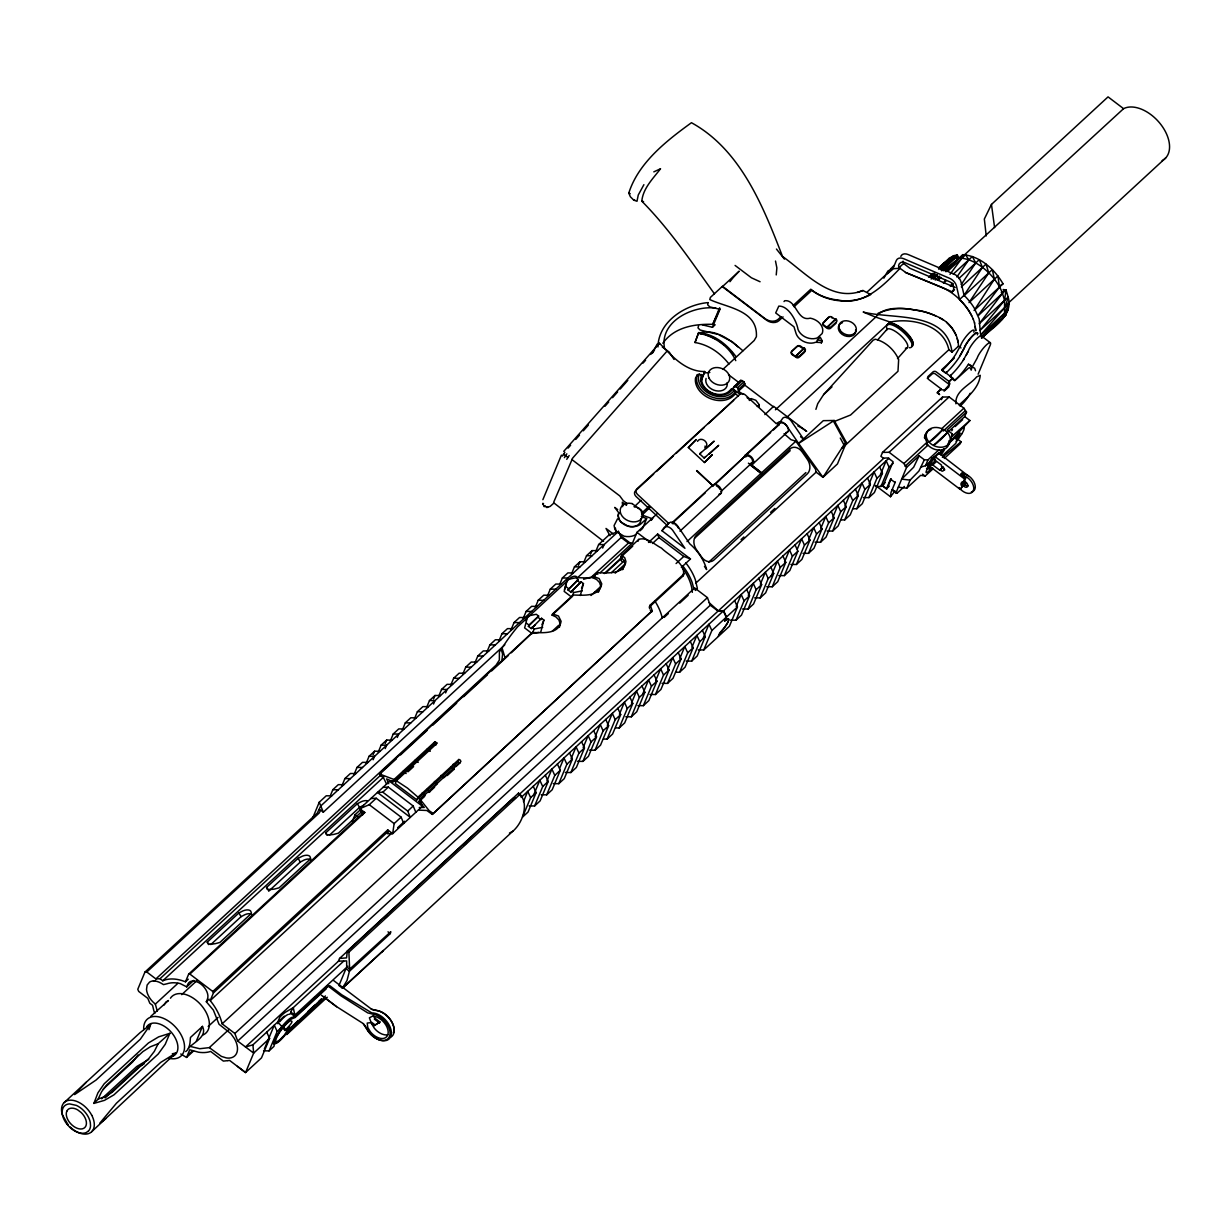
<?xml version="1.0" encoding="UTF-8"?>
<svg xmlns="http://www.w3.org/2000/svg" width="1231" height="1231" viewBox="0 0 1231 1231"><rect width="100%" height="100%" fill="white"/><g stroke="black" fill="none" stroke-linecap="round" stroke-linejoin="round"><path stroke-width="1.5" d="M649.599 608.56L649.414 606.991L683.343 575.693C686.144 562.982 669.11 555.781 661.509 548.118C654.538 544.687 647.198 536.747 638.812 539.363L621.578 555.258L620.778 557.166L623.717 560.213L624.948 563.906L622.732 569.599M966.55 412.093L947.162 429.973L952.379 433.928L952.302 436.097L969.905 420.525L964.689 416.57L966.55 412.093L963.919 408.184L949.116 396.936L942.515 397.059L882.504 452.408L880.888 456.301L883.289 458.117L888.074 457.932L893.091 461.748L883.012 485.999L886.535 488.676L889.321 486.107M759.158 406.845L759.235 404.707L755.834 400.275L751.264 398.644L749.956 399.86L747.079 397.675M714.472 293.87C691.53 262.034 669.541 229.166 641.813 201.176C642.967 188.389 653.107 178.464 660.555 168.755L653.815 171.863M513.866 797.673L339.571 958.441L338.448 961.134L346.65 960.919L346.696 966.935L349.65 969.182L348.881 952.178L520.051 794.303C529.207 804.351 522.513 823 512.896 831.171L342.587 988.201M735.476 393.889L735.569 392.12L733.03 389.242L731.46 389.011L728.952 391.32A15.649 11.771 22.6 0 1 711.241 392.489A15.649 11.771 22.6 0 1 701.747 378.225L702.532 375.455L699.3 374.178L697.423 374.655L695.484 378.179A21.558 16.218 22.6 0 0 708.564 397.813A21.558 16.218 22.6 0 0 732.953 396.197L735.476 393.889L738.338 396.074M742.77 394.412L738.462 391.135L737.584 387.688L734.445 386.257L732.768 388.75L740.154 394.366M738.462 391.135L744.893 385.195L744.032 381.748L740.893 380.302L734.445 386.257M955.902 403.814C954.841 390.781 969.705 385.411 976.645 376.871L980.261 375.286C979.107 387.734 967.704 397.09 959.072 404.999M980.445 333.632L979.184 318.921L974.26 308.073A41.992 26.128 47.3 0 0 964.088 295.332L960.934 281.668A8.094 5.032 47.3 0 0 954.394 274.282L908.324 254.602A9.94 6.186 47.3 0 0 900.815 256.402M643.905 184.681L638.258 195.006L636.996 201.284L633.55 199.914L630.38 196.775L628.779 193.144C638.32 162.815 666.463 140.78 691.453 122.715C740.77 149.767 763.297 206.67 782.531 256.494C805.736 272.759 831.448 303.257 862.946 290.501L870.717 294.578C852.591 304.396 828.325 302.857 811.845 290.316L794.026 306.765M776.238 274.928L776.869 267.912L775.499 261.049M653.338 517.466L652.23 518.728L642.105 515.05L641.089 510.219L638.935 508.095L634.365 506.464M603.559 541.348L553.642 502.74L553.842 501.879L572.677 458.07L667.094 351.05L659.493 343.218L659.077 343.895M544.302 505.864L546.964 507.48L550.165 506.387L553.688 503.248M622.64 506.695L622.317 502.186L626.502 505.356M547.056 506.633L546.964 507.48L547.872 506.757M875.41 485.429L890.505 496.739L891.029 492.354L895.383 481.906M545.133 505.956L544.21 506.695L542.733 503.356M968.474 476.058L938.514 452.87M1003.142 289.531L1006.019 289.977L1004.573 300.364L1004.558 313.166L1002.419 318.306L998.957 322.291L986.108 333.447M370.9 798.504L376.24 798.257L401.121 817.153L394.135 823.585L392.674 833.649L387.35 833.695L388.365 831.248L387.719 829.894L212.794 991.494L213.425 992.909L210.224 1000.572L212.732 1003.88A43.424 27.036 47.3 0 1 222.119 1023.823L234.859 1033.486L237.706 1041.072L253.663 1053.12L245.554 1072.57L229.643 1060.445L227.858 1060.63M343.618 961.196L293.286 1007.62L290.639 1011.974L290.978 1013.482L295.163 1016.668L328.185 986.216L329.339 986.385M540.778 631.995L543.887 620.07L541.548 618.285L531.284 628.579L528.391 626.379L528.945 625.04L538.655 616.085L536.27 614.284L527.76 615.992L525.822 620.639M580.34 595.512L583.448 583.586L581.094 581.801L570.83 592.096L567.937 589.895L578.201 579.601L575.831 577.801L567.322 579.509L564.475 589.587M542.717 627.333L534.177 629.026L532.238 633.673L524.621 627.887L527.76 615.992M570.276 596.035L564.183 591.403L567.322 579.509M349.419 971.29L347.004 980.538L342.403 988.154L338.94 985.539L345.973 968.659L349.419 971.29L390.304 933.575L390.796 931.698L349.65 969.182M559.459 627.241L560.12 623.686L558.905 619.993L555.95 616.946L552.088 615.146L552.596 613.93L573.107 595.004C583.479 595.25 599.589 597.05 601.744 583.833L599.128 578.539L593.234 576.447L592.726 577.662L596.589 579.478L599.543 582.509L600.759 586.202L598.558 591.911M924.435 437.851L924.789 436.005A12.664 9.525 22.6 0 1 926.82 432.866M958.795 278.56L979.276 259.679L982.446 267.404L963.427 296.286L992.355 269.604L994.356 279.237L974.106 310.489L1003.034 283.807C994.602 269.235 980.168 256.063 962.765 254.648L962.011 258.079L949.993 274.328M735.892 356.513C727.059 344.388 714.057 333.955 698.654 332.601L695.007 342.526C708.748 344.726 720.597 353.189 728.983 364.022M784.024 301.58L784.639 300.749C796.519 299.195 796.857 321.906 810.213 318.167A13.11 9.863 22.6 0 1 822.123 333.555L817.476 337.848A13.11 9.863 22.6 0 1 798.011 329.416C796.595 320.722 788.24 305.534 778.792 306.134L775.699 312.936L793.995 326.831L796.18 333.832A13.11 9.863 22.6 0 0 815.63 342.264L821.492 342.557M817.461 339.864L820.277 337.263L822.2 340.864L817.461 339.864L816.753 341.556M93.879 1103.407L97.911 1092.866L104.189 1083.788L148.443 1042.98L158.63 1036.871L169.863 1033.317L165.216 1044.35L158.184 1054.044L113.944 1094.851L104.497 1100.345L93.879 1103.407L98.126 1099.114L101.604 1091.712L106.528 1085.142L142.934 1051.566L150.274 1046.827L158.168 1043.719L169.863 1033.317M701.147 381.256L704.778 371.516C689.56 371.839 677.081 361.375 667.094 351.05M956.379 258.125L957.287 254.925L953.686 255.709L949.055 258.387L938.437 268.189M501.833 661.247L502.571 654.153L501.186 648.891L503.587 645.721A43.393 9.356 -52.8 0 1 511.265 634.765A43.624 9.402 -52.8 0 1 517.574 626.825L571.338 577.247A43.485 9.371 -52.8 0 1 577.231 577.801M701.255 374.486L700.547 380.625L701.747 384.195A17.28 13.002 22.6 0 0 730.522 391.566L733.03 389.242M619.116 512.619L618.208 515.62L618.962 519.328L620.793 521.975L628.164 526.268A15.603 11.741 22.6 0 0 640.258 524.483L646.66 518.574L641.289 516.574M883.858 278.175L887.92 270.989L893.106 268.25L896.306 260.557A9.94 6.186 47.3 0 1 903.816 258.756L949.886 278.437A8.094 5.032 47.3 0 1 956.425 285.823L959.565 299.487A41.992 26.128 47.3 0 1 969.751 312.228L971.69 315.675M148.997 1029.67L150.597 1024.5L139.949 1032.778L64.089 1102.637M699.3 374.178L698.531 376.609A19.296 14.526 22.6 0 0 710.241 394.197A19.296 14.526 22.6 0 0 732.091 392.751L734.599 390.442M815.907 409.354L817.723 403.691L823.631 394.566L873.102 340.264L875.241 339.217C885.535 341.556 894.506 349.927 898.661 359.498L897.984 371.27L850.559 415.016L834.31 421.494M697.423 374.655L696.654 376.932A20.927 15.741 22.6 0 0 709.364 396.013A20.927 15.741 22.6 0 0 733.061 394.443L735.569 392.12M520.713 796.011L518.497 793.133L347.342 950.994L346.573 957.872L339.571 958.441M158.168 1043.719L154.321 1051.412L148.936 1058.368L112.513 1091.943L105.651 1096.313L98.126 1099.114M652.338 353.359L657.139 344.126M704.778 371.516L702.562 376.948L702.532 375.455M600.097 572.784L632.58 542.84L628.441 543.056L621.147 537.516L618.47 531.361L320.66 806.059L317.29 813.106L144.95 972.059L137.78 989.293L138.703 991.432L147.797 998.341L149.813 1003.219L152.552 1005.296L153.813 1010.559A43.424 27.036 47.3 0 0 154.752 1013.405M144.95 972.059L146.797 972.013L155.891 978.922L160.015 978.707L162.769 980.784L164.554 980.107A43.362 26.99 47.3 0 1 174.033 979.03A43.639 27.159 47.3 0 1 182.065 980.599L185.481 981.784L188.666 974.121L363.607 812.46L364.807 812.506L189.882 974.09L188.666 974.121M157.291 1011.097L155.337 1004.127L153.121 1002.111A15.926 9.91 47.3 0 1 146.504 989.462L147.12 985.046L149.597 982.046A15.926 9.91 47.3 0 1 161.03 983.123L163.461 984.615L166.908 983.8A38.853 24.174 47.3 0 1 180.188 983.569L186.727 986.877L187.835 984.231A12.602 7.848 47.3 0 1 200.822 984A12.602 7.848 47.3 0 1 207.424 999.11L206.331 1001.757L213.378 1010.112L219.026 1024.254L230.874 1033.671L234.429 1038.595A19.65 12.233 47.3 0 1 226.381 1057.937L221.411 1056.398L209.301 1047.627L199.761 1048.72L191.051 1046.627M180.757 1053.982L186.558 1057.444L189.743 1049.781L198.545 1052.213A43.424 27.036 47.3 0 0 208.454 1052.043L210.639 1051.428L223.365 1061.091L227.535 1060.66M196.375 1041.011L202.469 1026.392C207.731 1036.887 193.452 1042.149 188.374 1048.381M312.643 818.138L319.26 802.212L326.246 795.78L331.724 795.842M330.616 795.011L332.832 789.702L338.325 784.639L343.803 784.701M341.972 785.64L344.911 778.561L350.404 773.483L355.897 773.56M354.051 774.499L356.99 767.421L362.499 762.343L367.977 762.404M366.13 763.343L369.069 756.28L374.578 751.202L380.056 751.264M373.101 754.741L374.578 751.202M373.131 759.758L374.547 756.342L369.069 756.28M378.209 752.203L381.148 745.124L386.657 740.062L392.135 740.123M352.158 821.631L355.051 814.707L360.621 809.567M385.18 743.601L386.657 740.062M385.211 748.617L386.642 745.201L381.148 745.124M390.289 741.062L393.243 733.984L398.736 728.906L404.214 728.983M264.311 1049.12L274.282 1025.146L277.175 1031.44L269.066 1050.889L263.588 1050.828M266.712 1032.132L269.604 1038.41L261.495 1057.875L245.554 1072.57L237.414 1066.338M363.607 812.46L362.591 814.907L359.821 808.721L389.565 781.3L394.905 781.039L400.398 775.976M386.611 784.193L383.38 777.5L379.794 775.284L380.025 773.114L532.469 632.488C542.84 632.734 558.951 634.519 561.105 621.316L558.489 616.023L552.596 613.93M397.29 737.477L398.721 734.061L393.243 733.984M402.368 729.921L405.322 722.843L410.815 717.765L416.293 717.842M414.462 718.781L417.401 711.703L422.895 706.625L428.388 706.686M285.007 1030.501C285.638 1029.331 296.271 1019.868 290.039 1020.976A13.172 2.831 -52.8 0 0 284.223 1026.362L282.607 1028.285A13.172 2.831 -52.8 0 0 277.067 1041.626L278.068 1041.164A13.172 2.831 -52.8 0 0 283.869 1035.81L289.777 1026.792L285.007 1030.501L281.807 1026.762M388.75 783.685L386.626 778.9L393.058 781.808L394.028 779.5L434.897 741.785L437.282 743.078L396.397 780.777L395.274 783.485L416.847 799.873L457.732 762.158L458.855 759.465L460.317 760.096L460.902 761.527L420.017 799.227L419.063 801.55L424.249 807.459L419.279 807.505M426.541 707.625L429.481 700.562L434.989 695.484L440.467 695.546M433.512 699.023L434.989 695.484M433.543 704.04L434.958 700.624L429.481 700.562M438.621 696.484L441.56 689.406L447.068 684.344L452.546 684.405M445.622 692.899L447.038 689.483L441.56 689.406M450.7 685.344L453.639 678.266L459.148 673.188L464.626 673.265M462.779 674.203L465.733 667.125L471.227 662.047L476.705 662.124M393.058 781.808L433.943 744.109L434.897 741.785M416.847 799.873L417.971 797.165L458.855 759.465M474.858 663.063L477.813 655.985L483.306 650.907L488.784 650.968M542.871 499.678L561.398 455.162M486.953 651.907L489.892 644.844L495.385 639.766L500.879 639.828M499.032 640.766L501.971 633.688L507.48 628.626L512.958 628.687M419.432 810.152L426.818 810.475L432.312 814.399L652.23 610.807L650.214 605.083L684.144 573.784M511.111 629.626L514.05 622.547L519.559 617.485L525.037 617.547M523.19 618.485L526.129 611.407L531.638 606.329L537.116 606.406M535.27 607.345L538.224 600.266L543.717 595.189L549.195 595.25M528.391 626.379L538.655 616.085M547.349 596.189L550.303 589.126L555.797 584.048L561.274 584.11M532.469 632.488L511.28 652.799M541.548 618.285L540.994 619.624L538.085 617.423M374.624 1024.561L370.808 1021.668L369.392 1017.806L372.501 1016.16L376.548 1016.944A13.202 8.217 47.3 0 1 384.411 1022.915L385.872 1024.992A13.202 8.217 47.3 0 1 380.317 1038.349L378.24 1037.733A13.202 8.217 47.3 0 1 370.362 1031.763L367.777 1027.5L367.207 1023.053L370.377 1022.699L374.193 1025.592L379.948 1022.007L374.732 1018.052L373.332 1015.483M541.948 624.717L543.887 620.07M560.167 583.279L562.382 577.97L567.876 572.907L573.369 572.969M374.193 1025.592L379.948 1022.007M571.523 573.908L574.462 566.829L579.97 561.751L585.448 561.828M578.493 565.291L579.97 561.751M583.602 562.767L586.541 555.689L592.049 550.611L597.527 550.688M567.937 589.895L578.201 579.601M571.8 597.189L573.738 592.542L582.263 590.865M572.6 596.219L573.107 595.004M590.572 554.15L592.049 550.611M570.83 592.096L581.094 581.801M595.681 551.626L598.635 544.548L608.899 535.07L618.47 531.361M581.509 588.233L583.448 583.586M602.682 548.041L604.113 544.61L598.635 544.548M592.726 577.662L597.297 572.707C607.606 572.938 623.809 574.754 625.933 561.536L624.733 557.766L621.578 555.258M662.817 343.234C674.45 327.092 694.284 323.845 712.749 324.338L719.643 307.781M719.95 308.735L712.749 324.338M702.301 324.846L712.457 327.277L719.935 309.32L709.779 306.888L707.625 304.749L708.225 302.611M523.467 801.643L527.745 791.364L530.623 797.657L522.529 817.107L528.037 812.045L536.131 792.579L533.238 786.301M632.672 542.656L636.95 532.377L657.339 513.573M646.66 518.574L642.536 528.468L639.982 530.838M638.012 541.271L638.812 539.363M533.408 795.626L539.824 780.223L542.717 786.517L534.608 805.966L529.13 805.905M546.918 781.07L551.903 769.083L554.796 775.376L546.687 794.826L541.209 794.764M545.318 775.145L548.21 781.439L540.117 800.889L534.608 805.966M559.705 768.206L563.983 757.942L566.875 764.22L558.782 783.685L553.304 783.608M557.397 764.005L560.29 770.298L552.196 789.748L546.687 794.826M571.076 758.773L576.062 746.802L578.955 753.08L570.861 772.545L565.383 772.468M569.491 752.864L572.369 759.158L564.275 778.608L558.782 783.685M729.783 391.504L731.46 389.011M583.155 747.632L588.141 735.646L591.034 741.939L582.94 761.389L577.462 761.327M581.571 741.724L584.463 748.002L576.354 767.467L570.861 772.545M732.768 388.75L740.893 380.302M595.235 736.492L600.236 724.505L603.113 730.799L595.019 750.248L589.541 750.187M649.414 606.991L650.214 605.083M593.65 730.583L596.543 736.861L588.449 756.326L582.94 761.389M432.312 814.399L652.23 610.807M607.329 725.351L612.315 713.365L615.208 719.658L607.098 739.108L603.452 739.062M605.729 719.427L608.622 725.721L600.528 745.17L595.019 750.248M619.408 714.195L624.394 702.224L627.287 708.502L619.193 727.967L615.531 727.921M617.808 708.287L620.701 714.58L612.607 734.03L607.098 739.108M631.488 703.055L636.473 691.083L639.366 697.361L631.272 716.827L625.794 716.75M629.887 697.146L632.78 703.44L624.686 722.889L619.193 727.967M642.859 693.622L648.552 679.927L651.445 686.221L643.351 705.671L637.873 705.609M641.982 686.006L644.859 692.284L636.766 711.749L631.272 716.827M655.646 680.774L660.647 668.787L663.524 675.08L655.431 694.53L649.953 694.469M654.061 674.865L656.954 681.143L648.845 700.608L643.351 705.671M804.305 347.819L803.951 348.65L800.981 346.388A2.877 2.154 22.6 0 0 797.088 346.219L791.948 350.958A2.877 2.154 22.6 0 0 792.518 354.189L795.503 356.436L804.305 347.819L805.289 349.112A2.877 2.17 22.6 0 1 804.874 351.035L799.735 355.79A2.877 2.17 22.6 0 1 797.473 356.313L795.842 355.605M667.741 669.633L672.726 657.646L675.619 663.94L667.51 683.39L662.032 683.328M666.14 663.709L669.033 670.003L660.939 689.452L655.431 694.53M679.82 658.477L684.805 646.506L687.698 652.784L679.589 672.249L675.942 672.203M678.219 652.568L681.112 658.862L673.018 678.312L667.51 683.39M691.899 647.337L696.884 635.365L699.777 641.643L691.684 661.109L686.19 661.032M690.299 641.428L693.191 647.721L685.098 667.171L679.589 672.249M826.986 327.4L835.434 319.614L831.679 316.906A2.862 2.154 22.6 0 0 828.571 317.183L822.877 323.153A2.877 2.17 22.6 0 0 824.001 325.153L826.986 327.4L835.772 318.783L836.772 320.075A2.877 2.17 22.6 0 1 836.357 321.999L831.217 326.754A2.877 2.154 22.6 0 1 827.324 326.569M821.215 342.818L821.923 341.125M821.446 342.757L822.2 340.864M835.434 319.614L835.772 318.783M703.27 637.904L708.964 624.209L711.857 630.503L703.763 649.953L698.285 649.891M702.393 630.287L705.271 636.565L697.177 656.031L691.684 661.109M222.134 1023.823L694.699 587.956L707.425 597.62L710.272 605.206L718.042 611.099L723.336 610.961L726.213 617.254L724.597 621.163L727.075 619.224A9.309 2 -52.8 0 1 728.213 621.409A9.309 2 -52.8 0 1 722.72 629.687L719.75 632.811L718.119 636.704L703.763 649.953M737.461 606.914L726.505 617.023L724.967 620.716L726.952 619.162A9.863 2.123 -52.8 0 1 728.152 621.47A9.863 2.123 -52.8 0 1 722.335 630.241L718.442 636.381L729.414 626.271L737.461 606.914L734.599 600.574M736.2 606.483L741.185 594.496L744.047 600.851L736 620.193L730.491 620.178M748.279 595.342L753.264 583.356L756.126 589.711L748.079 609.053L742.57 609.037M746.678 589.418L749.541 595.773L741.493 615.115L736 620.193M760.358 584.186L765.343 572.215L768.206 578.555L760.158 597.912L754.665 597.881M758.758 578.278L761.635 584.633L753.572 603.975L748.079 609.053M875.61 317.398C884.535 304.626 905.739 308.458 919.157 310.612M771.021 576.477L777.423 561.074L780.285 567.414L772.237 586.772L766.744 586.741M770.852 567.137L773.714 573.492L765.651 592.834L760.158 597.912M784.516 561.905L789.502 549.918L792.379 556.274L784.316 575.616L778.823 575.6M782.931 555.997L785.793 562.336L777.746 581.694L772.237 586.772M797.319 549.057L801.596 538.778L804.458 545.133L796.395 564.475L790.902 564.46M795.011 544.856L797.873 551.196L789.825 570.553L784.316 575.616M808.69 539.624L813.676 527.637L816.538 533.992L808.49 553.335L802.981 553.319M807.09 533.7L809.952 540.055L801.904 559.397L796.395 564.475M820.769 528.468L825.755 516.497L828.617 522.836L820.569 542.194L815.06 542.163M819.169 522.56L822.031 528.915L813.983 548.257L808.49 553.335M832.848 517.328L837.834 505.356L840.696 511.696L832.648 531.053L827.155 531.023M831.248 511.419L834.126 517.774L826.063 537.116L820.569 542.194M844.928 506.187L849.913 494.2L852.775 500.555L844.728 519.897L841.065 519.882M843.343 500.278L846.205 506.618L838.142 525.976L832.648 531.053M857.007 495.047L861.992 483.06L864.87 489.415L856.807 508.757L853.145 508.742M855.422 489.138L858.284 495.478L850.236 514.835L844.728 519.897M869.086 483.906L874.087 471.919L876.949 478.274L868.886 497.616L863.393 497.601M867.501 477.982L870.363 484.337L862.316 503.679L856.807 508.757M880.457 474.474L886.166 460.779L889.028 467.118L880.981 486.476L875.472 486.445M879.58 466.841L882.442 473.196L874.395 492.538L868.886 497.616M886.535 488.676L890.521 479.105L894.922 482.444M891.182 478.721L886.828 489.169L881.35 485.014M937.268 392.827L941.023 388.827L928.728 379.502A2.785 2.108 22.6 0 1 928.159 376.363L932.975 371.916A2.785 2.093 22.6 0 1 935.806 371.562L949.055 381.425L949.901 383.98L944.608 389.981L940.669 389.688L937.268 392.827L939.607 394.597L937.622 391.966M893.26 489.876L891.844 489.846L895.922 492.939L906.539 467.441L919.126 455.839L924.343 459.794L927.928 459.917L939.161 449.561M940.669 389.688L941.023 388.827M941.438 399.644L942.515 397.059M919.126 455.839L913.664 467.211L901.677 479.121L910.094 480.121L918.895 471.088L924.343 459.794M898.322 487.184L906.739 488.184L910.094 480.121M948.701 382.272L952.686 378.071L941.7 369.746L954.348 358.083M921.373 466.918L925.512 465.749L927.928 459.917M928.082 464.903L927.558 466.134L930.482 463.456M932.852 457.886L928.513 468.303L934.083 456.747M929.251 467.872L932.944 462.779M931.436 463.364L933.098 464.626L935.237 459.502L933.575 458.24M941.023 455.131L944.439 449.792L938.838 454.27M978.122 374.209L990.37 344.772A10.925 2.354 -52.8 0 0 985.6 345.696A10.925 2.354 -52.8 0 0 977.152 358.129L972.167 367.084L968.458 364.253A20.942 4.509 -52.8 0 1 956.072 379.163L954.979 380.179L949.747 376.209L950.84 375.132M942.808 467.041L939.776 470.211L931.175 463.795M944.577 469.196L944.639 470.057M957.995 436.636L955.764 438.851L957.241 440.006L955.687 443.468L942.7 455.47M957.149 438.79L961.057 441.76L960.242 443.729L944.269 458.455M969.905 420.525L948.162 443.422M963.411 481.383A3.493 2.185 47.3 0 1 967.781 485.045A3.493 2.185 47.3 0 1 964.519 486.737A3.493 2.185 47.3 0 1 962.519 481.829A3.493 2.17 47.3 0 0 962.242 484.045L962.95 485.353L960.242 489.43L928.913 465.687M961.857 486.353L961.165 485.045A3.493 2.17 47.3 0 1 962.273 482.383L963.458 482.521L964.412 478.89L934.729 456.362M962.95 485.353L961.149 488.338M963.458 482.521L965.75 478.213L960.842 474.366L962.334 472.827L964.781 474.627M964.412 485.845L965.643 482.86L964.95 481.552A3.493 2.17 47.3 0 1 964.781 480.906M846.389 442.529L843.912 444.822L822.97 477.32L798.611 443.437L823.308 420.663L834.187 420.479L846.389 442.529L837.449 463.964L822.97 477.32L816.138 472.15L815.476 469.165L795.857 441.206L790.918 439.652L784.055 433.681M697.515 441.344L698.392 440.252A5.093 3.955 36.1 0 1 705.04 441.006A5.093 3.955 36.1 0 1 705.825 447.145L705.071 447.961A5.093 3.955 35.8 0 0 705.04 446.053M749.741 464.595L761.558 473.827L762.143 473.135L750.171 463.964M504.787 644.829L323.322 812.198L320.737 810.229L319.137 813.06L146.797 972.013M150.597 1024.5L140.288 1039.241L96.033 1080.064L74.599 1094.59L86.262 1082.187M950.84 375.209A20.942 4.509 -52.8 0 0 963.227 360.298L968.197 351.343M966.381 354.867L968.197 351.281A10.925 2.354 -52.8 0 1 975.691 339.848A10.925 2.354 -52.8 0 1 981.661 336.555M164.062 1005.019L165.985 1001.942L168.447 1000.526L150.905 1016.237M562.413 456.055L564.86 452.254M564.383 457.655L566.829 453.839M566.752 459.348L569.184 455.532M501.186 648.891L499.401 652.107L499.355 660.078L496.093 665.125L155.891 978.922M651.353 520.313L652.23 518.728M960.042 355.728L964.104 348.235A10.925 2.354 -52.8 0 1 972.567 335.801A10.925 2.354 -52.8 0 1 977.337 334.863M1162.141 160.615A32.637 20.311 47.3 0 0 1161.325 125.116A32.637 20.311 47.3 0 0 1123.58 108.667L1108.054 96.88L991.463 204.423L984.338 219.026L986.231 235.921M325.384 995.894L322.553 999.741L289.531 1030.193L286.731 1034.594L327.246 997.233M934.375 461.456L935.437 459.932M295.163 1016.668L293.286 1007.62L285.454 1012.205A19.973 7.478 -23.9 0 0 279.729 1017.468L277.791 1021.899L282.068 1026.916L275.175 1039.272L273.974 1046.365L269.066 1050.889M963.227 360.298L964.135 358.852M951.732 430.804L952.502 429.588M958.457 436.005L959.549 433.343M698.592 325.753L697.977 327.892L700.147 330.046L717.458 334.278M961.242 284.607L975.691 262.988L972.367 256.51L953.286 274.113M617.531 518.805L614.1 525.514L614.838 529.222L616.669 531.869L624.04 536.162A15.603 11.741 22.6 0 0 636.135 534.377M952.517 283.238L950.347 286.361L953.163 283.761M956.856 276.99L968.782 259.818L965.596 254.771L947.932 271.051M661.97 530.715L664.448 527.283A6.617 4.124 47.3 0 1 672.572 530.13L684.928 548.287L661.97 530.715L669.295 522.806A6.617 4.124 47.3 0 1 677.419 525.652L689.775 543.825A36.745 22.866 47.3 0 1 706.64 569.553L704.471 566.445M780.5 421.402L782.962 417.971A6.617 4.124 47.3 0 1 791.102 420.817L803.458 438.975L800.581 436.774M668.495 523.221L666.279 525.929L668.495 523.221L637.627 494.539A4.709 3.647 36.1 0 1 636.904 488.861L740.631 393.674A4.709 3.647 36 0 1 745.478 395.074L776.346 423.741L777.069 423.079L778.977 424.833A5.816 3.616 47.3 0 1 786.455 425.357A5.816 3.616 47.3 0 1 785.84 432.604M945.623 280.237L943.438 283.192L946.254 280.606M642.105 515.05L650.214 507.141M894.829 491.323L890.505 496.739M978.214 315.182L999.449 287.115L997.941 275.929L969.012 302.611L988.77 272.913L986.031 264.096L961.334 286.885M805.89 472.566L708.656 562.259M938.991 268.158C958.872 242.769 994.371 270.481 1002.434 293.286L979.23 323.753L1008.158 297.056L1006.019 289.977L1001.265 292.363M138.041 1054.982L132.656 1061.938L103.25 1089.05M704.455 462.533L712.272 454.67L704.455 462.533L688.314 447.53L696.13 439.667L688.314 447.53M696.608 470.888L713.18 485.799M287.069 1031.409L298.164 1020.514M834.187 420.479L798.611 443.437L786.255 425.28A6.617 4.124 47.3 0 0 778.13 422.433M887.243 273.867L893.475 268.697L900.123 268.235C884.027 284.853 864.547 305.765 838.773 300.149C828.709 299.087 818.615 295.855 810.814 289.223L793.164 305.488M905.416 272.451L952.271 291.824C955.256 288.746 953.379 283.13 949.516 281.714L904.739 262.588C901.631 260.51 896.999 264.28 899.061 267.635L905.908 272.62L940.238 286.654A41.531 25.851 47.3 0 1 964.95 305.411A41.669 25.928 47.3 0 1 971.49 315.382L973.413 319.383M388.365 831.248L213.425 992.909M568.076 448.099L570.615 445.207M575.693 439.452L579.509 435.128M583.325 430.804L588.403 425.049M604.929 406.322L608.73 401.998M612.546 397.675L617.639 391.92M620.178 389.042L627.795 380.394M643.044 363.114L645.583 360.237M650.676 354.466L654.492 350.143M563.752 451.362L659.493 343.218M890.413 269.097L894.168 265.373M980.461 335.14L1005.281 307.104L1008.158 297.056C1013.636 316.105 993.171 326.723 982.061 337.879M877.641 339.894L887.228 329.123M897.507 358.621L907.093 347.85M172.309 1053.767L175.802 1053.074L91.756 1131.643M709.164 454.131L718.689 445.33L704.194 458.055L699.685 453.87L701.101 452.423M704.194 458.055L705.609 456.609M940.638 277.298L937.991 280.068L940.899 277.544M945.931 271.774L959.18 257.956L943.331 270.728M932.421 467.688L928.343 471.519A6.186 1.339 -52.8 0 1 926.358 471.042L930.682 460.64A6.17 1.339 -52.8 0 1 932.282 457.809M982.307 336.248L1004.558 313.166L1008.866 303.795L979.938 330.477L1004.573 300.364L1002.434 293.286M382.056 951.809L383.287 950.455L342.403 988.154M929.944 277.221L933.821 273.344M932.944 278.621L936.837 274.805M942.023 269.712L953.702 258.233L953.686 255.709L938.838 269.42M698.654 332.601L695.007 342.526M981.846 337.848L1002.419 318.306L1008.143 309.858L980.63 335.232M712.457 327.277L715.165 324.769M722.905 369.362L754.172 340.525L756.388 336.694C757.942 310.058 726.813 307.688 709.779 299.548L710.395 297.41L722.459 286.269L765.159 318.691A9.663 7.278 22.6 0 0 778.238 319.26L780.946 316.752M783.054 316.875L778.946 320.675A9.232 6.955 22.6 0 1 766.451 320.122L722.382 286.669L739.185 271.174L733.184 277.621A18.819 4.062 -52.8 0 0 729.968 281.714M736.015 386.488L742.462 380.548M737.584 387.688L744.032 381.748M738.554 389.365L745.001 383.426M653.661 474.089L635.427 490.907A4.709 3.662 35.9 0 0 636.15 496.585L667.017 525.268M656.477 471.488L673.311 455.962M676.111 453.377L704.178 427.496M708.379 423.618L733.645 400.321M796.826 346.834L791.687 351.589A2.877 2.154 22.6 0 0 792.272 354.805L796.872 357.775A2.877 2.17 22.6 0 0 799.134 357.236L804.274 352.497A2.877 2.17 22.6 0 0 804.689 350.558L804.305 349.866M795.503 356.436L802.55 349.943M634.196 506.849L641.028 500.325M749.279 400.49L751.264 398.644M867.363 291.793L888.951 271.882M899.061 267.635L903.569 263.465L903.062 261.141M699.685 453.87L714.18 441.144L706.009 448.684M642.336 512.527L648.999 506.387M757.25 406.538L759.235 404.707M577.878 577.416L621.147 537.516M531.284 628.579L535.439 624.733M764.866 414.601L773.622 406.322L806.567 431.327M628.441 543.056L591.48 577.016L583.632 579.262M593.234 576.447L597.297 572.707M379.517 774.314L396.367 758.788M400.567 754.895L427.234 730.306M432.835 725.136L456.639 703.178M463.656 696.715L487.461 674.757M491.661 670.88L508.48 655.369M552.088 615.146L571.246 597.481M775.422 409.8L875.733 317.09L890.121 322.076C911.832 317.506 943.623 324.984 948.855 349.742L952.009 352.128L958.549 346.111L960.996 347.958M160.015 978.707L381.01 774.868M620.778 557.166L632.734 546.149M162.769 980.784L383.764 776.946M604.252 573.569L622.609 556.643M605.36 573.277L622.301 557.658M207.285 942.1L238.906 912.94L243.092 910.832A9.309 4.847 -31.7 0 1 250.678 911.048L251.493 913.294L219.872 942.454L215.317 943.669A9.309 2.57 -13.3 0 1 207.731 943.454L207.285 942.1L208.716 944.608M266.527 887.474L298.133 858.315L302.334 856.191A9.309 4.847 -31.7 0 1 309.92 856.407L310.72 858.669L279.114 887.828L274.544 889.028A9.309 2.57 -13.3 0 1 266.973 888.813L266.527 887.474L267.958 889.967M361.714 811.629L338.34 833.187L333.786 834.403A9.309 2.57 -13.3 0 1 326.2 834.187L325.753 832.833L357.375 803.674L361.575 801.566A9.325 4.847 -31.7 0 1 367.3 800.765M928.574 277.267L932.806 273.374M939.191 268.281L944.408 263.48M930.39 277.206L934.621 273.313M611.407 572.646L624.071 560.982M931.175 279.022L935.391 275.129M941.023 269.928L957.287 254.925L959.057 258.018M210.809 944.577L241.061 916.68L245.015 914.618A7.678 3.908 -30.6 0 1 251.816 914.802M268.666 891.213L300.287 862.054L304.242 859.977A7.678 3.908 -30.6 0 1 311.043 860.161M329.277 835.31L359.529 807.413L363.484 805.336M933.175 278.575L937.391 274.682M941.623 270.789L955.702 257.802M552.119 631.349L558.705 625.286M591.003 595.496L600.451 586.772M615.161 573.2L624.625 564.49M648.506 542.456L657.646 534.039L690.483 558.966L681.343 567.399M672.865 522.021L712.626 485.353M744.724 455.747L779.423 423.726M935.237 280.022L939.468 276.129M945.1 270.943L962.765 254.648M786.624 417.54L890.121 322.076M672.418 523.129L705.317 492.769M713.565 485.168L770.637 432.527M773.422 429.958L778.977 424.833M714.872 484.645L744.263 456.855A5.816 3.616 47.3 0 1 749.202 455.378A5.816 3.616 47.3 0 1 753.711 461.61A5.816 3.616 47.3 0 1 749.71 464.395M963.565 255.679L1123.58 108.667M364.807 812.506L359.821 808.721L369.254 804.705L376.24 798.257M382.826 792.195L407.707 811.075L410.323 817.369L377.486 792.441L382.826 792.195L388.319 787.117L413.201 805.997L415.832 812.291M406.984 769.898L412.493 764.82M419.063 758.758L424.572 753.68M431.158 747.617L435.282 743.801M652.476 543.471L658.893 537.547L657.646 534.039M155.337 1004.127L177.88 983.338M407.953 771.791L413.601 766.59M185.481 981.784L188.266 979.199M823.631 394.566L832.002 386.842M720.889 491.523L751.802 463.01M679.974 531.161L721.104 493.216M753.203 463.625L787.917 431.604M186.727 986.877L193.775 980.368M181.696 994.648L197.16 980.384M952.271 291.824L954.517 289.747M687.021 541.578L795.857 441.206M694.607 538.224L790.194 450.7M959.565 299.487L964.088 295.332M407.707 811.075L413.201 805.997M431.866 788.794L437.374 783.716L434.435 781.5M449.453 772.576L443.945 777.653L441.021 775.422M460.163 762.697L456.039 766.498L453.1 764.282M676.081 563.552L683.774 556.443L690.483 558.966M419.063 801.55L424.695 796.349M428.927 792.441L434.574 787.24M447.253 775.545L454.301 769.036M206.331 1001.757L209.147 999.157M101.696 1098.806L136.718 1066.523L148.72 1059.399M210.224 1000.572L391.981 832.925M397.598 827.74L404.614 821.277M105.127 1097.929L138.303 1067.308L144.135 1063.815M422.356 792.641L425.295 794.857L419.786 799.935L422.402 806.228L392.674 833.649L387.719 829.894M202.469 1026.392L190.466 1037.456L189.974 1043.103A21.404 8.971 80.8 0 1 186.835 1050.674L185.666 1051.566M978.491 315.351L1006.019 289.977M208.193 1026.469L218.072 1017.375M741.093 539.578L743.893 536.978M770.606 512.342L774.838 508.449M695.93 583.017L816.138 472.15M842.189 448.115L948.855 349.742M189.543 1053.582L192.344 1050.997M186.558 1057.444L193.575 1050.966M664.155 617.423L668.402 613.515M679.697 603.098L688.16 595.296M695.3 590.449L697.392 588.526L695.346 579.755A41.3 25.713 47.3 0 0 690.391 569.461A41.485 25.82 47.3 0 0 685.79 562.89M1006.896 304.38L1165.772 157.845M927.297 378.44L932.113 373.993A2.785 2.093 22.6 0 1 934.945 373.639L948.916 384.241L948.932 386.749L944.1 391.196M209.301 1047.627L229.043 1029.424M987.293 331.447L992.925 326.261M981.307 337.786L1006.004 314.998L995.879 324.076M946.747 372.085L945.654 373.101L942.146 370.439L943.254 369.423A20.942 4.509 -52.8 0 0 955.625 354.528L960.611 345.572A10.925 2.354 -52.8 0 1 969.059 333.139A10.925 2.354 -52.8 0 1 973.829 332.216M945.993 372.931L946.87 372.116A20.942 4.509 -52.8 0 0 959.241 357.221L964.227 348.265A10.925 2.354 -52.8 0 1 971.721 336.848A10.925 2.354 -52.8 0 1 977.706 333.555M234.859 1033.486L707.425 597.62M949.055 381.425L952.686 378.071M237.706 1041.072L710.272 605.206M882.504 452.408L889.105 452.285L949.116 396.936M384.888 918.295L387.703 915.695M463.733 845.574L466.534 842.989M339.356 960.38L245.477 1046.966L252.909 1044.857L277.791 1021.899L277.883 1023.746M513.127 800.104L515.804 797.642M518.497 795.164L718.042 611.099M709.133 602.713L718.335 610.838L883.612 458.394M521.159 797.442L723.336 610.961M718.335 610.838L723.643 610.684L888.92 458.24M269.604 1038.41L253.663 1053.12L252.909 1044.857M277.175 1031.44L282.068 1026.916M347.911 966.181L294.825 1015.144L290.639 1011.974M530.623 797.657L536.131 792.579M542.717 786.517L548.21 781.439M554.796 775.376L560.29 770.298M566.875 764.22L572.369 759.158M578.955 753.08L584.463 748.002M591.034 741.939L596.543 736.861M603.113 730.799L608.622 725.721M615.208 719.658L620.701 714.58M627.287 708.502L632.78 703.44M639.366 697.361L644.859 692.284M651.445 686.221L656.954 681.143M663.524 675.08L669.033 670.003M675.619 663.94L681.112 658.862M687.698 652.784L693.191 647.721M699.777 641.643L705.271 636.565M711.857 630.503L726.213 617.254M744.047 600.851L749.541 595.773M756.126 589.711L761.635 584.633M768.206 578.555L773.714 573.492M780.285 567.414L785.793 562.336M792.379 556.274L797.873 551.196M804.458 545.133L809.952 540.055M816.538 533.992L822.031 528.915M828.617 522.836L834.126 517.774M840.696 511.696L846.205 506.618M852.775 500.555L858.284 495.478M864.87 489.415L870.363 484.337M876.949 478.274L882.442 473.196M889.028 467.118L893.152 463.318M300.333 1011.128L292.963 1017.252A16.465 3.555 -52.8 0 0 283.545 1024.607A16.465 3.555 -52.8 0 0 279.575 1029.608M304.549 1007.235L315.721 996.925M322.584 990.601L326.707 986.8L326.123 988.939L295.086 1017.545L292.27 1018.653A15.511 3.339 -52.8 0 0 279.929 1031.039A15.511 3.339 -52.8 0 0 274.759 1043.473A15.511 3.339 -52.8 0 0 285.746 1034.332L290.578 1028.377L321.722 998.787L318.983 1001.311M307.996 1011.436L314.859 1005.112M906.539 467.441L903.923 463.533L926.912 442.329L925.158 438.344L925.389 434.543A12.664 9.525 22.6 0 1 930.959 429.404M941.746 428.634L963.919 408.184M880.981 486.476L885.104 482.66M905.031 466.287L927.605 445.468L926.912 442.329M943.238 431.035L965.027 410.939M948.255 431.742L964.689 416.57M955.148 426.572L962.627 419.679M952.379 433.928L949.378 443.729L946.577 446.314M937.637 453.7L933.59 457.424L932.452 460.163L935.006 457.809M948.393 443.775L960.088 433.05L957.241 440.006M925.512 465.749L943.762 448.9M895.922 492.939L897.337 492.985L904.4 486.46M929.051 464.01L930.99 462.21L930.482 460.502M906.739 488.184L920.665 475.335L925.158 476.089L933.39 468.503M933.098 464.626L935.991 461.948M942.377 457.347L961.057 441.76M939.776 470.211L942.3 467.888M962.457 472.858L960.842 474.366L963.811 475.689A10.71 6.663 47.3 0 1 973.321 490.661A10.71 6.663 47.3 0 1 958.949 487.476M962.196 475.335L963.75 473.904L965.366 474.258A10.71 6.663 47.3 0 1 974.737 483.798A10.71 6.663 47.3 0 1 971.367 491.908M965.643 482.86L964.565 483.86L963.873 482.552M939.284 268.112L945.593 262.372M105.697 1118.779L99.803 1123.164L116.453 1103.207L160.707 1062.399L175.802 1053.074M930.544 277.575L934.883 273.944M940.669 269.112L953.702 258.233M88.34 1131.12L86.078 1132.628A17.342 10.787 47.3 0 1 74.583 1130.858A17.434 10.848 47.3 0 1 69.536 1127.027L66.659 1123.78M933.236 278.852L937.56 275.375M542.625 504.202L543.533 503.479M997.064 322.968L1002.542 318.983L999.464 320.768M512.896 831.171L509.419 833.11M290.885 1013.39L289.131 1014.344M1000.018 285.715L1003.034 283.807M857.422 292.424L862.946 290.501M594.711 576.6L589.864 578.016L578.339 577.724M878.026 313.29C889.828 308.212 902.477 307.288 914.895 310.043A47.517 31.206 19.6 0 1 935.622 315.921C948.332 320.414 958.133 332.524 958.487 346.203M699.547 332.878C716.196 328.338 731.014 340.664 742.909 350.773M533.946 633.334L539.07 632.334M707.579 302.641C684.621 304.78 658.277 322.076 657.97 346.942M155.491 981.184L153.429 980.784M704.163 372.993L709.841 372.454M715.811 308.089C692.684 305.18 659.293 321.722 664.54 348.358M619.116 569.568L622.671 569.399M594.958 591.849L598.512 591.68M382.979 787.363L388.319 787.117M318.891 810.275L320.737 810.229M963.35 481.398L964.535 481.521M586.541 555.689L592.034 555.75M574.462 566.829L579.939 566.891M562.382 577.97L567.86 578.047M550.303 589.126L555.781 589.187M538.224 600.266L543.702 600.328M526.129 611.407L531.623 611.468M514.05 622.547L519.528 622.624M501.971 633.688L507.449 633.765M489.892 644.844L495.37 644.906M477.813 655.985L483.291 656.046M465.733 667.125L471.211 667.187M453.639 678.266L459.132 678.343M417.401 711.703L422.879 711.764M405.322 722.843L410.8 722.905M356.99 767.421L362.468 767.482M344.911 778.561L350.389 778.623M332.832 789.702L338.31 789.779M433.943 744.109L435.928 745.063M457.732 762.158L459.717 763.112M699.854 333.601L703.547 334.278M596.789 573.923L597.866 574.138M698.839 333.309C714.257 336.171 729.183 346.203 735.769 360.652M641.813 201.176L643.567 201.638M705.409 334.632L710.733 336.509M432.82 813.183L429.234 810.752L420.017 799.227M628.779 193.144L630.226 193.698M633.55 199.914L635.011 200.468M718.981 334.894L732.368 341.849L738.554 347.342M875.718 317.183L863.177 312.043C892.86 319.675 946.824 310.243 952.009 352.128M935.714 315.828L931.682 314.136A48.578 32.083 19.7 0 0 919.157 310.535M968.458 364.253L970.905 365.361L971.798 367.9A26.605 5.74 -52.8 0 1 971.151 370.192M972.167 367.084L974.629 368.177L975.521 370.731M371.239 1009.097L374.67 1010.266A16.465 10.248 47.3 0 1 389.519 1018.699A16.465 10.248 47.3 0 1 391.012 1037.041M760.081 281.745L751.433 277.806L735.076 265.434M955.225 287.515L909.924 268.296L903.569 263.465M394.028 779.5L382.072 774.961L380.025 773.114M712.395 337.34L715.703 338.987M939.515 317.798L943.223 319.922M831.417 317.521L832.202 317.967M396.397 780.777L407.538 788.132L417.971 797.165M949.055 258.387L950.101 259.033M329.708 985.631L341.741 994.771L371.824 1012.898A16.465 10.248 47.3 0 1 386.688 1021.315A16.465 10.248 47.3 0 1 390.735 1036.564A16.465 10.248 47.3 0 1 378.994 1039.81A16.465 10.248 47.3 0 1 365.93 1027.054L363.407 1023.684L336.755 1006.743L323.214 996.464M567.799 457.409L563.475 454.131M981.369 335.925L990.324 342.726M952.332 378.933L954.671 380.702L968.489 368.161L969.72 367.623L970.72 368.885M800.719 347.004L803.689 349.265M938.776 452.469L941.33 454.408M933.236 458.824L941.53 465.118L941.5 466.441C946.27 466.795 943.069 474.689 940.284 469.365M922.542 474.12L925.158 476.089M889.105 452.285L903.923 463.533M894.614 490.907L897.337 492.985M744.893 385.195L773.345 406.784M728.506 374.686L739.2 382.81M571.692 459.409L619.778 495.924L623.209 500.602L627.364 503.802M658.893 537.547L683.774 556.443M617.685 509.619L614.761 507.403L618.208 512.081M636.95 532.377L650.368 542.563M620.486 535.67L630.518 543.286M613.315 534.008L606.006 528.453L609.991 535.7M577.647 580.94L580.54 583.14M566.122 586.756L568.491 588.556M571.384 590.757L573.738 592.542M526.56 623.24L528.945 625.04M531.838 627.241L534.177 629.026M518.497 793.133L520.051 794.303M427.295 749.002L430.281 751.264M451.192 767.128L454.177 769.39M415.216 760.143L418.201 762.404M403.137 771.283L406.122 773.545M427.019 789.41L430.004 791.687M389.565 781.3L422.402 806.228M369.254 804.705L394.135 823.585M355.051 814.707L357.867 816.845M387.996 931.836L390.304 933.575M347.342 950.994L348.881 952.178M333.693 980.599L371.7 1009.297L377.886 1010.789A15.511 9.663 47.3 0 1 390.473 1019.714A15.511 9.663 47.3 0 1 393.381 1032.886M374.301 1019.068L379.517 1023.023M327.431 985.569L341.018 995.879L367.777 1012.913L373.962 1014.406A15.511 9.663 47.3 0 1 389.058 1028.008A15.511 9.663 47.3 0 1 383.872 1040.441A15.511 9.663 47.3 0 1 367.423 1030.101L363.268 1023.746M321.414 995.248L336.509 1006.712M189.882 974.09L212.794 991.494M720.335 341.972L724.52 345.234M750.202 464.164L762.02 473.396M748.402 463.164L761.727 473.75M696.915 470.565L713.011 486.03M946.639 322.291L952.025 328.138L955.964 334.955M731.245 351.835L733.753 354.666M282.238 1025.731L285.438 1029.47M68.29 1125.088L62.319 1114.763A20.035 12.479 47.3 0 1 70.029 1100.175A20.035 12.479 47.3 0 1 90.555 1113.209L91.771 1115.301M776.453 249.047L784.439 259.126M926.297 443.775L927.605 445.468M651.722 612.007L650.214 609.93M502.094 648.045L505.172 658.246M357.375 803.674L359.529 807.413M325.753 832.833L327.184 835.326M298.133 858.315L300.287 862.054M238.906 912.94L241.061 916.68M674.049 359.437L669.31 352.174L663.663 347.881A2.77 2.093 22.6 0 0 662.37 347.265M833.31 420.894L845.405 443.068M840.281 438.082L843.912 444.822M371.7 1023.884L374.301 1028.162A13.172 8.202 47.3 0 0 382.164 1034.117L384.241 1034.732A13.202 8.217 47.3 0 0 387.996 1034.656M723.643 610.684L726.505 617.023M323.322 812.198L319.26 802.212M401.121 817.153L403.737 823.447M973.182 319.06L974.66 323.076M694.007 589.434L692.207 582.663A41.3 25.713 47.3 0 0 687.252 572.353A41.485 25.82 47.3 0 0 682.651 565.783M957.241 338.556L958.041 342.356M615.362 528.022L615.962 530.915M974.429 322.722L975.906 330.816M991.463 204.423L994.602 227.612M975.198 326.523L975.66 330.354M683.282 573.938L683.343 575.693M939.207 441.021A27.713 5.97 -52.8 0 0 944.931 435.266L946.854 433.02L933.944 444.945L935.237 444.206A27.713 5.97 -52.8 0 0 938.176 441.944M948.993 440.744A12.464 9.386 22.6 0 1 941.869 449.9A12.464 9.386 22.6 0 1 927.62 444.699M925.066 437.143A12.464 9.386 22.6 0 1 925.835 434.82M930.282 467.072A2.447 1.847 22.6 0 1 926.528 468.272M968.105 485.83A3.493 2.185 47.3 0 1 964.796 484.214A3.493 2.185 47.3 0 1 963.811 480.829M943.3 449.992A2.17 1.354 47.3 0 1 942.5 450.869M961.811 433.835A10.74 2.324 -52.8 0 0 964.165 428.157A10.71 2.308 -52.8 0 0 963.396 427.48M959.149 437.682A10.74 2.324 -52.8 0 1 956.148 441.237M958.703 431.035A10.74 2.324 -52.8 0 1 962.55 427.773M961.826 433.804A10.71 2.308 -52.8 0 1 959.164 437.651M640.966 518.636A11.787 8.863 22.6 0 1 628.287 526.222A11.787 8.863 22.6 0 1 618.654 512.927M91.771 1115.317A20.035 12.479 47.3 0 1 89.863 1133.043A20.035 12.479 47.3 0 1 70.029 1126.904M66.643 1123.765A17.342 10.787 47.3 0 1 69.552 1103.899L76.384 1105.392A17.342 10.787 47.3 0 1 90.294 1122.472L90.525 1125.873A17.434 10.848 47.3 0 1 88.417 1131.12M171.155 1056.767A20.035 12.464 47.3 0 0 175.371 1038.21L174.171 1036.087A20.035 12.464 47.3 0 0 146.704 1026.762M143.719 1029.547A24.974 15.541 47.3 0 1 161.538 1017.606A24.974 15.541 47.3 0 1 184.173 1043.226A24.974 15.541 47.3 0 1 169.186 1058.368M170.447 998.203A24.974 15.541 47.3 0 1 200.93 1004.865A24.974 15.541 47.3 0 1 202.9 1034.994M681.574 566.875A38.561 24.005 47.3 0 1 692.33 592.357M970.182 393.258A10.925 2.354 -52.8 0 1 959.934 406.061M745.678 457.024A4.37 2.724 47.3 0 1 751.402 458.147A4.37 2.724 47.3 0 1 750.71 463.318M716.488 485.968A4.37 2.724 47.3 0 1 719.966 489.353M727.182 382.687A11.125 8.371 22.6 0 1 716.011 390.781A11.125 8.371 22.6 0 1 706.086 378.409M855.653 329.739A9.017 6.786 22.6 0 1 849.421 336.494A9.017 6.786 22.6 0 1 839.019 330.831A9.017 6.786 22.6 0 1 842.527 322.599M886.52 330.4A13.695 4.585 41.7 0 1 901.061 335.848A13.695 4.585 41.7 0 1 905.416 348.204M886.966 328.815A16.434 5.509 41.7 0 1 902.092 331.108A16.434 5.509 41.7 0 1 909.263 347.711M887.566 325.199A16.434 5.493 41.7 0 1 903.092 330.016A16.434 5.493 41.7 0 1 912.279 346.157M889.351 323.661A15.741 5.263 41.7 0 1 905.262 331.401A15.741 5.263 41.7 0 1 912.202 345.188M797.873 425.988A36.73 22.866 47.3 0 1 806.567 431.327M712.164 486.46A5.816 3.616 47.3 0 1 719.658 486.968A5.816 3.616 47.3 0 1 719.027 494.216M672.203 523.56A5.816 3.616 47.3 0 1 673.619 523.775M675.111 524.452A5.816 3.616 47.3 0 1 678.604 528.407M621.824 561.413A15.926 9.91 47.3 0 1 620.439 558.782M654.707 600.728A43.424 27.02 47.3 0 1 662.232 617.916M828.925 317.413A2.862 2.154 22.6 0 0 828.309 317.798L822.616 323.768A2.877 2.17 22.6 0 0 823.739 325.769L826.724 328.031A2.877 2.154 22.6 0 0 830.617 328.2L835.757 323.445A2.877 2.17 22.6 0 0 836.295 322.23M797.442 346.45A2.877 2.154 22.6 0 1 799.95 346.557M283.099 1036.41A16.465 3.555 -52.8 0 1 275.852 1043.103A16.465 3.555 -52.8 0 1 273.128 1043.334M279.714 1021.699A16.465 3.555 -52.8 0 1 288.208 1014.421M278.96 1021.468A15.511 3.339 -52.8 0 1 284.346 1016.175M66.782 1111.301L66.459 1112.316A12.31 7.663 47.3 0 0 66.782 1117.102L67.243 1118.41A12.31 7.663 47.3 0 0 69.459 1122.257L70.444 1123.457A12.31 7.663 47.3 0 0 84.862 1127.473A12.31 7.663 47.3 0 0 81.231 1112.593L77.645 1109.854A12.31 7.663 47.3 0 0 70.459 1108.3L69.475 1108.592A12.31 7.663 47.3 0 0 67.274 1110.408L66.782 1111.301M942.561 429.757L940.638 432.019A27.713 5.97 -52.8 0 1 930.944 440.96L929.651 441.683L942.561 429.757M789.84 448.976L696.454 535.116A10.787 8.263 66.5 0 0 696.361 549.549L701.593 557.012A10.787 8.248 66.2 0 0 713.918 560.013L807.305 473.858A10.787 8.263 66.3 0 0 807.398 459.425L802.166 451.962A10.787 8.248 66.5 0 0 789.856 448.976M632.119 503.556L628.918 503.187A11.787 8.863 22.6 0 0 620.347 512.311A11.787 8.863 22.6 0 0 632.934 521.867A11.787 8.863 22.6 0 0 642.967 513.85L642.197 511.219L632.119 503.556M928.805 441.837A12.464 9.386 22.6 0 0 949.486 442.745A12.464 9.386 22.6 0 0 936.468 427.465A12.464 9.386 22.6 0 0 928.805 441.837M709.087 378.194A11.125 8.371 22.6 0 0 727.613 382.933A11.125 8.371 22.6 0 0 720.181 367.961A11.125 8.371 22.6 0 0 709.087 378.194M839.619 329.385A9.017 6.786 22.6 0 0 854.637 333.232A9.017 6.786 22.6 0 0 848.605 321.091A9.017 6.786 22.6 0 0 839.619 329.385"/></g></svg>
